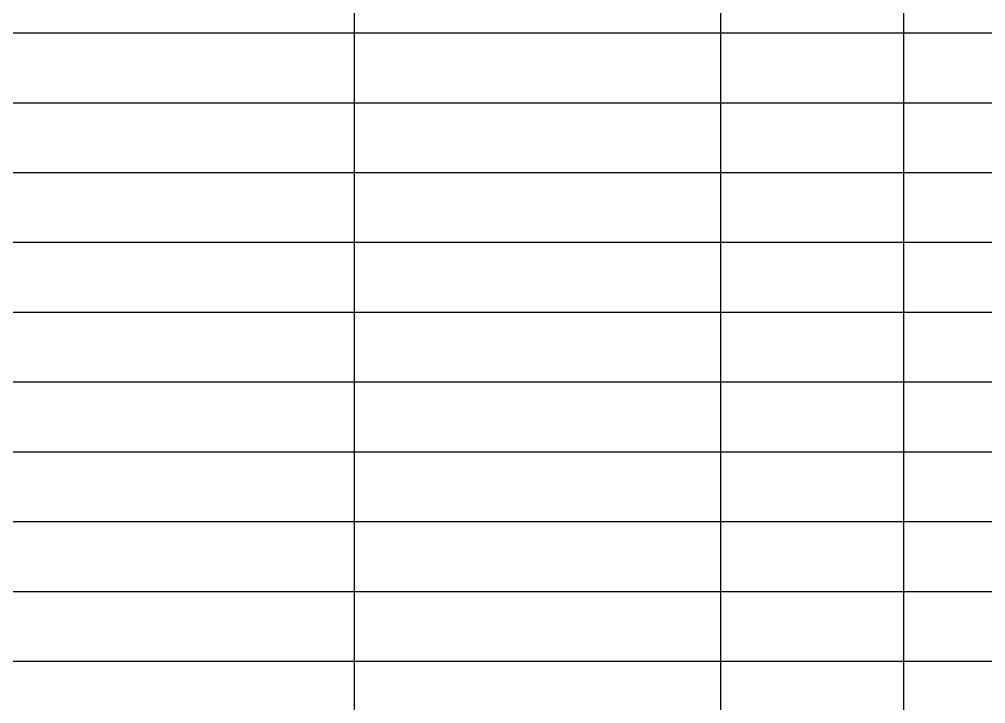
# Model space of a CAD drawing. Header units: millimetres. Extents: x -13522 to 42264, y -29520 to 1704.
# Drawn here: x 13919 to 25001, y -13807 to -5964 of the extents above; entities that cross this region are included whole.
import ezdxf
from ezdxf.enums import TextEntityAlignment as Align

# ---------------------------------------------------------------- set-up
doc = ezdxf.new("R2010")
doc.units = ezdxf.units.MM
doc.layers.add('0DataFlow-NsEquipFrame', color=30, linetype='Continuous')
doc.styles.add('TitleText', font='arial.ttf')

# ---------------------------------------------------------------- blocks, each defined once
blk = doc.blocks.new('equiplist.2017')
for p, q in [((175, 26), (175, 292)), ((217, 26), (217, 292)), ((238, 26), (238, 292)), ((25, 234), (415, 234)), ((25, 226), (415, 226)), ((25, 218), (415, 218)), ((25, 210), (415, 210)), ((25, 202), (415, 202)), ((25, 194), (415, 194)), ((25, 186), (415, 186)), ((25, 178), (415, 178)), ((25, 170), (415, 170)), ((25, 162), (415, 162))]:
    blk.add_line(p, q)
at = {"style": 'TitleText'}
for tag, height, p in [('PROJECT2L1', 2.75, (267, 22)), ('DwgNo', 2.75, (362, 22.5)), ('PROJECT1', 2.75, (267, 19.5)), ('PROJECT2L2', 2.75, (267, 17)), ('UNITNAME', 2.75, (267, 9)), ('SPECI', 3, (341.35, 9.14))]:
    blk.add_attdef(tag, text='', height=height, dxfattribs=at).set_placement(p, align=Align.MIDDLE_CENTER)
at = {"style": 'TitleText', "width": 0.8}
for tag, p in [('VER', (410.16, 21.66)), ('P', (406.5, 16.9)), ('PT', (406.5, 9.74))]:
    blk.add_attdef(tag, text='', height=2.5, dxfattribs=at).set_placement(p, align=Align.MIDDLE_CENTER)

msp = doc.modelspace()

# ---------------------------------------------------------------- block references
at = {"layer": '0DataFlow-NsEquipFrame', "xscale": 100, "yscale": 100, "zscale": 100}
msp.add_blockref('equiplist.2017', (264, -29520), dxfattribs=at)

doc.saveas('drawing.dxf')
